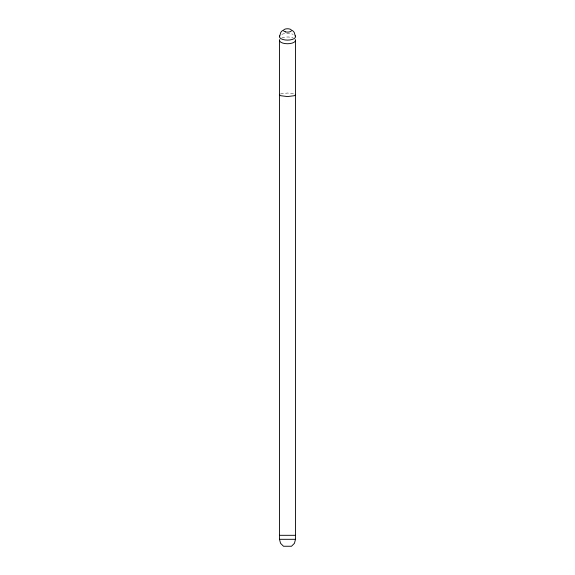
<?xml version="1.0" encoding="UTF-8"?>
<svg xmlns="http://www.w3.org/2000/svg" width="575" height="575" viewBox="0 0 575 575"><rect width="100%" height="100%" fill="white"/><g stroke="black" fill="none" stroke-linecap="round" stroke-linejoin="round"><path stroke-width="0.43" stroke-dasharray="2.88 2.16" d="M280.564 93.912L287.5 93.021L294.436 93.912A8.373 1.811 0 0 1 295.234 94.343M281.836 34.335A8.007 3.385 0 0 1 293.164 34.335M281.836 37.964A8.007 3.385 0 0 1 293.164 37.964"/><path stroke-width="0.86" d="M295.507 40.358L295.507 539.314L294.436 543.317L291.503 546.25L283.497 546.25L280.564 543.317L279.493 539.314L279.493 40.358M279.493 36.728L280.801 32.344L282.598 30.396M279.493 535.311L295.507 535.311M279.493 539.314L295.507 539.314M292.402 30.396L294.199 32.344L295.507 36.728M295.234 35.851A8.007 3.385 0 0 1 287.5 40.113A8.007 3.385 0 0 1 279.766 35.851M295.234 39.481A8.007 3.385 0 0 1 287.5 43.743A8.007 3.385 0 0 1 279.766 39.481M295.234 94.343A8.373 1.811 0 0 1 294.436 95.687L287.5 96.578L280.564 95.687A8.373 1.811 0 0 1 279.766 94.343M285.495 31.905A4.003 1.689 0 0 0 291.503 30.439A4.003 1.689 0 0 0 285.495 28.98A4.003 1.689 0 0 0 285.495 31.905"/></g></svg>
